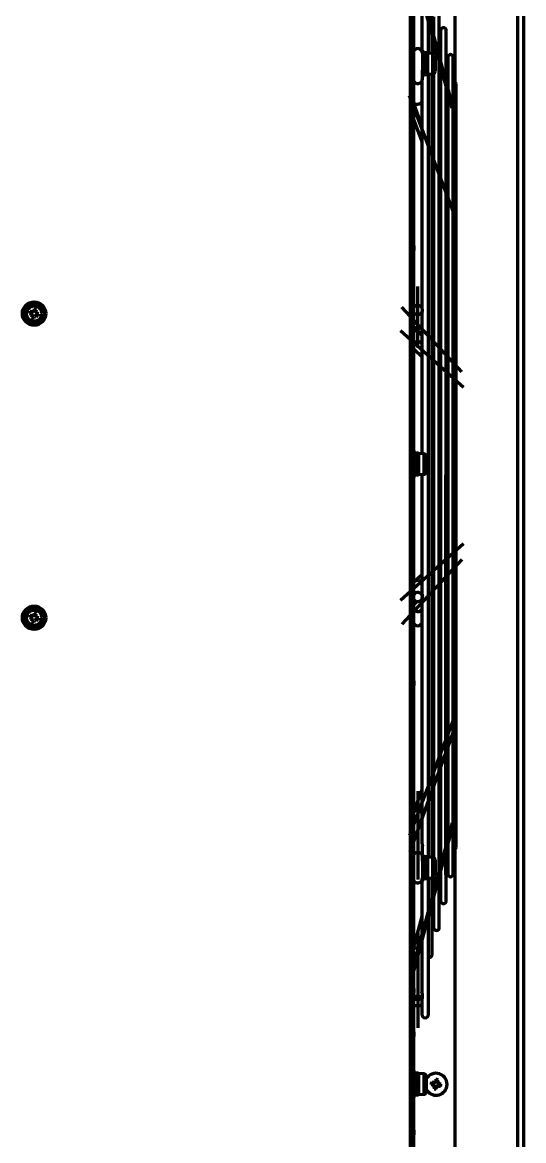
# Model space of a CAD drawing. Header units: millimetres. Extents: x 0 to 31017, y 0 to 21335.
# Drawn here: x 13582.63 to 13604.03, y 19316.2 to 19364 of the extents above; entities that cross this region are included whole.
import ezdxf

# ---------------------------------------------------------------- set-up
doc = ezdxf.new("R2010")
doc.units = ezdxf.units.MM

# ---------------------------------------------------------------- blocks, each defined once
blk = doc.blocks.new('3F機組圖彩色')
at = {"color": 251, "linetype": 'Continuous', "lineweight": 200, "true_color": 0x636466}
for p, q in [((95472.094, -28262.26), (95472.094, -28132.87)), ((95472.344, -28132.87), (95472.344, -28262.26)), ((95467.504, -28147.705), (95467.504, -28258.405)), ((95467.644, -28147.705), (95467.644, -28258.405)), ((95469.404, -28148.325), (95469.404, -28160.221)), ((95468.284, -28158.994), (95468.284, -28153.165)), ((95468.004, -28153.853), (95468.004, -28158.907)), ((95469.289, -28161.153), (95467.571, -28154.752)), ((95469.292, -28161.351), (95467.568, -28155.006)), ((95468.442, -28159.003), (95468.442, -28155.725)), ((95468.742, -28196.375), (95468.742, -28156.875)), ((95468.502, -28157.436), (95468.502, -28159.015)), ((95468.802, -28158.025), (95468.802, -28158.555)), ((95469.042, -28195.225), (95469.042, -28158.025)), ((95468.802, -28158.567), (95468.742, -28158.344)), ((95468.802, -28158.555), (95468.802, -28163.156)), ((95468.104, -28158.942), (95468.024, -28158.942)), ((95468.024, -28158.942), (95468.024, -28159.454)), ((95468.104, -28158.942), (95468.104, -28159.454)), ((95468.234, -28158.982), (95468.104, -28158.982)), ((95468.234, -28158.982), (95468.234, -28159.453)), ((95468.459, -28159.004), (95468.234, -28158.992)), ((95468.442, -28158.769), (95468.502, -28158.992)), ((95468.442, -28158.985), (95468.447, -28159.003)), ((95468.459, -28159.004), (95468.459, -28159.452)), ((95468.564, -28159.114), (95468.564, -28159.45)), ((95469.024, -28159.138), (95469.024, -28176.215)), ((95469.102, -28159.175), (95469.102, -28159.672)), ((95469.342, -28194.075), (95469.342, -28159.175)), ((95468.024, -28159.454), (95468.024, -28159.707)), ((95468.104, -28159.454), (95468.104, -28159.942)), ((95468.234, -28159.453), (95468.234, -28159.902)), ((95468.459, -28159.452), (95468.459, -28159.88)), ((95468.564, -28159.45), (95468.564, -28159.77)), ((95469.102, -28159.684), (95469.042, -28159.461)), ((95468.024, -28160.097), (95468.024, -28159.715)), ((95468.024, -28159.942), (95468.104, -28159.942)), ((95468.104, -28159.902), (95468.234, -28159.902)), ((95468.234, -28159.892), (95468.459, -28159.88)), ((95468.284, -28193.36), (95468.284, -28159.889)), ((95468.442, -28193.368), (95468.442, -28159.881)), ((95468.502, -28159.869), (95468.502, -28162.354)), ((95468.742, -28159.886), (95468.802, -28160.11)), ((95468.742, -28160.089), (95468.802, -28160.31)), ((95469.102, -28159.672), (95469.102, -28163.984)), ((95468.004, -28160.184), (95468.004, -28169.889)), ((95469.464, -28192.925), (95469.464, -28160.325)), ((95469.383, -28165.861), (95467.477, -28160.811)), ((95467.644, -28161.129), (95468.004, -28162.126)), ((95467.644, -28161.819), (95468.004, -28162.773)), ((95468.502, -28162.329), (95468.442, -28162.163)), ((95468.502, -28162.354), (95468.502, -28171.087)), ((95468.802, -28163.161), (95468.742, -28162.995)), ((95468.442, -28163.342), (95468.502, -28163.508)), ((95468.802, -28163.156), (95468.802, -28171.404)), ((95468.442, -28163.934), (95468.502, -28164.093)), ((95469.102, -28163.992), (95469.042, -28163.826)), ((95468.742, -28164.173), (95468.802, -28164.339)), ((95469.102, -28163.984), (95469.102, -28164.033)), ((95469.102, -28164.033), (95469.102, -28171.729)), ((95468.742, -28164.729), (95468.802, -28164.888)), ((95467.66, -28167.225), (95467.66, -28167.425)), ((95467.824, -28171.571), (95467.824, -28168.973)), ((95451.277, -28170.021), (95451.247, -28170.117)), ((95451.247, -28170.117), (95451.324, -28170.14)), ((95451.353, -28170.045), (95451.277, -28170.021)), ((95451.451, -28169.928), (95451.428, -28170.005)), ((95451.547, -28169.957), (95451.451, -28169.928)), ((95451.524, -28170.034), (95451.547, -28169.957)), ((95451.64, -28170.132), (95451.563, -28170.109)), ((95451.611, -28170.228), (95451.64, -28170.132)), ((95469.711, -28172.608), (95467.149, -28169.852)), ((95468.004, -28170.121), (95468.004, -28176.112)), ((95468.024, -28170.02), (95468.024, -28169.973)), ((95451.364, -28170.215), (95451.34, -28170.292)), ((95451.34, -28170.292), (95451.436, -28170.321)), ((95451.436, -28170.321), (95451.459, -28170.244)), ((95451.534, -28170.204), (95451.611, -28170.228)), ((95469.771, -28173.29), (95467.09, -28170.856)), ((95467.672, -28170.709), (95468.004, -28171.065)), ((95468.502, -28171.014), (95468.442, -28170.95)), ((95468.502, -28171.087), (95468.502, -28181.303)), ((95468.004, -28171.415), (95467.963, -28171.378)), ((95468.442, -28171.537), (95468.502, -28171.602)), ((95468.802, -28171.337), (95468.742, -28171.272)), ((95468.802, -28171.404), (95468.802, -28181.027)), ((95469.102, -28171.66), (95469.042, -28171.595)), ((95467.685, -28171.666), (95468.004, -28171.956)), ((95468.502, -28171.868), (95468.442, -28171.814)), ((95468.742, -28171.86), (95468.802, -28171.925)), ((95468.802, -28172.14), (95468.742, -28172.086)), ((95469.102, -28171.729), (95469.102, -28180.758)), ((95468.442, -28172.354), (95468.502, -28172.408)), ((95468.742, -28172.626), (95468.802, -28172.681)), ((95467.724, -28176.055), (95467.644, -28176.055)), ((95467.724, -28176.055), (95467.724, -28176.603)), ((95467.854, -28176.095), (95467.724, -28176.095)), ((95467.854, -28176.095), (95467.854, -28176.599)), ((95468.079, -28176.116), (95467.854, -28176.105)), ((95468.079, -28176.116), (95468.079, -28176.597)), ((95468.184, -28176.226), (95468.184, -28176.586)), ((95467.724, -28176.603), (95467.724, -28177.055)), ((95467.854, -28176.599), (95467.854, -28177.015)), ((95468.079, -28176.597), (95468.079, -28176.993)), ((95468.184, -28176.586), (95468.184, -28176.883)), ((95468.461, -28176.512), (95468.442, -28176.508)), ((95468.442, -28176.556), (95468.452, -28176.558)), ((95468.452, -28176.558), (95468.447, -28176.582)), ((95468.461, -28176.512), (95468.466, -28176.488)), ((95468.746, -28176.617), (95468.742, -28176.636)), ((95468.746, -28176.617), (95468.779, -28176.624)), ((95468.755, -28176.571), (95468.76, -28176.547)), ((95468.788, -28176.577), (95468.755, -28176.571)), ((95468.779, -28176.624), (95468.788, -28176.577)), ((95468.779, -28176.624), (95468.797, -28176.65)), ((95468.788, -28176.577), (95468.802, -28176.568)), ((95467.644, -28177.055), (95467.724, -28177.055)), ((95467.724, -28177.015), (95467.854, -28177.015)), ((95467.854, -28177.005), (95468.079, -28176.993)), ((95468.004, -28176.997), (95468.004, -28182.099)), ((95469.024, -28194.111), (95469.024, -28177.034)), ((95469.771, -28179.959), (95467.09, -28182.393)), ((95469.711, -28180.641), (95467.149, -28183.397)), ((95468.802, -28180.568), (95468.742, -28180.623)), ((95468.502, -28180.841), (95468.442, -28180.895)), ((95468.742, -28181.163), (95468.802, -28181.109)), ((95468.802, -28181.027), (95468.802, -28189.491)), ((95469.042, -28180.891), (95469.102, -28180.836)), ((95469.102, -28180.758), (95469.102, -28188.67)), ((95468.004, -28181.293), (95467.685, -28181.583)), ((95468.442, -28181.435), (95468.502, -28181.381)), ((95468.502, -28181.647), (95468.442, -28181.712)), ((95468.502, -28181.303), (95468.502, -28190.245)), ((95468.802, -28181.324), (95468.742, -28181.389)), ((95468.742, -28181.977), (95468.802, -28181.912)), ((95467.778, -28182.427), (95467.672, -28182.54)), ((95468.004, -28182.322), (95468.004, -28192.77)), ((95468.024, -28182.238), (95468.024, -28182.198)), ((95468.442, -28182.299), (95468.502, -28182.235)), ((95451.277, -28183.021), (95451.247, -28183.117)), ((95451.353, -28183.045), (95451.277, -28183.021)), ((95451.451, -28182.928), (95451.428, -28183.005)), ((95451.547, -28182.957), (95451.451, -28182.928)), ((95451.524, -28183.034), (95451.547, -28182.957)), ((95467.975, -28182.802), (95468.004, -28182.771)), ((95451.247, -28183.117), (95451.324, -28183.14)), ((95451.364, -28183.215), (95451.34, -28183.292)), ((95451.34, -28183.292), (95451.436, -28183.321)), ((95451.436, -28183.321), (95451.459, -28183.244)), ((95451.534, -28183.204), (95451.611, -28183.228)), ((95451.64, -28183.132), (95451.563, -28183.109)), ((95451.611, -28183.228), (95451.64, -28183.132)), ((95467.66, -28185.824), (95467.66, -28186.024)), ((95469.383, -28187.388), (95467.477, -28192.438)), ((95469.37, -28187.927), (95467.491, -28193.134)), ((95468.802, -28188.361), (95468.742, -28188.52)), ((95469.042, -28188.858), (95469.102, -28188.699)), ((95469.102, -28188.67), (95469.102, -28193.372)), ((95468.502, -28189.156), (95468.442, -28189.315)), ((95468.742, -28189.653), (95468.802, -28189.494)), ((95468.802, -28189.491), (95468.802, -28195.225)), ((95468.742, -28190.254), (95468.802, -28190.088)), ((95468.004, -28190.476), (95467.644, -28191.43)), ((95467.824, -28190.537), (95467.824, -28194.307)), ((95468.502, -28190.293), (95468.502, -28193.38)), ((95468.442, -28191.086), (95468.502, -28190.92)), ((95469.292, -28191.898), (95467.568, -28198.243)), ((95469.289, -28192.096), (95467.571, -28198.497)), ((95468.024, -28193.307), (95468.024, -28192.882)), ((95468.802, -28192.939), (95468.742, -28193.16)), ((95469.404, -28193.028), (95469.404, -28213.021)), ((95468.104, -28193.307), (95468.024, -28193.307)), ((95468.024, -28193.534), (95468.024, -28193.307)), ((95468.024, -28193.534), (95468.024, -28194.307)), ((95468.104, -28193.307), (95468.104, -28194.307)), ((95468.234, -28193.347), (95468.104, -28193.347)), ((95468.234, -28193.347), (95468.234, -28194.267)), ((95468.459, -28193.369), (95468.234, -28193.357)), ((95468.459, -28193.369), (95468.459, -28194.245)), ((95468.564, -28193.479), (95468.564, -28194.136)), ((95469.042, -28193.581), (95469.102, -28193.36)), ((95469.042, -28193.788), (95469.102, -28193.565)), ((95469.102, -28193.372), (95469.102, -28194.075)), ((95468.004, -28194.339), (95468.004, -28199.117)), ((95468.024, -28194.307), (95468.104, -28194.307)), ((95468.104, -28194.267), (95468.234, -28194.267)), ((95468.234, -28194.257), (95468.459, -28194.245)), ((95468.284, -28200.085), (95468.284, -28194.255)), ((95468.447, -28194.246), (95468.442, -28194.264)), ((95468.442, -28197.525), (95468.442, -28194.246)), ((95468.502, -28194.234), (95468.502, -28196.375)), ((95468.742, -28194.685), (95468.802, -28194.464)), ((95468.742, -28194.905), (95468.802, -28194.682)), ((95468.004, -28195.877), (95467.644, -28197.202)), ((95468.442, -28195.789), (95468.502, -28195.568)), ((95468.442, -28196.023), (95468.502, -28195.799)), ((95467.824, -28196.58), (95467.824, -28200.65)), ((95467.66, -28198.975), (95467.66, -28199.175)), ((95468.024, -28199.372), (95468.024, -28199.211)), ((95468.004, -28199.396), (95468.004, -28200.085)), ((95467.66, -28200.825), (95467.66, -28201.025)), ((95467.724, -28202.555), (95467.644, -28202.555)), ((95467.724, -28202.555), (95467.724, -28203.103)), ((95467.854, -28202.595), (95467.724, -28202.595)), ((95467.854, -28202.595), (95467.854, -28203.099)), ((95468.079, -28202.616), (95467.854, -28202.605)), ((95468.079, -28202.616), (95468.079, -28203.097)), ((95467.724, -28203.103), (95467.724, -28203.555)), ((95467.854, -28203.099), (95467.854, -28203.515)), ((95468.079, -28203.097), (95468.079, -28203.493)), ((95468.184, -28202.726), (95468.184, -28203.086)), ((95468.184, -28203.086), (95468.184, -28203.383)), ((95468.419, -28203.052), (95468.393, -28203.069)), ((95468.428, -28203.005), (95468.411, -28202.979)), ((95468.428, -28203.005), (95468.419, -28203.052)), ((95468.419, -28203.052), (95468.452, -28203.058)), ((95468.461, -28203.012), (95468.428, -28203.005)), ((95468.452, -28203.058), (95468.447, -28203.082)), ((95468.461, -28203.012), (95468.466, -28202.988)), ((95468.61, -28202.913), (95468.586, -28202.908)), ((95468.616, -28202.88), (95468.599, -28202.853)), ((95468.616, -28202.88), (95468.61, -28202.913)), ((95468.663, -28202.889), (95468.616, -28202.88)), ((95468.656, -28202.922), (95468.663, -28202.889)), ((95468.656, -28202.922), (95468.68, -28202.927)), ((95468.663, -28202.889), (95468.689, -28202.872)), ((95468.746, -28203.117), (95468.741, -28203.141)), ((95468.746, -28203.117), (95468.779, -28203.124)), ((95468.755, -28203.071), (95468.76, -28203.047)), ((95468.788, -28203.077), (95468.755, -28203.071)), ((95468.779, -28203.124), (95468.788, -28203.077)), ((95468.779, -28203.124), (95468.797, -28203.15)), ((95468.788, -28203.077), (95468.815, -28203.06)), ((95467.644, -28203.555), (95467.724, -28203.555)), ((95467.724, -28203.515), (95467.854, -28203.515)), ((95467.854, -28203.505), (95468.079, -28203.493)), ((95468.544, -28203.24), (95468.518, -28203.258)), ((95468.551, -28203.207), (95468.527, -28203.202)), ((95468.551, -28203.207), (95468.544, -28203.24)), ((95468.544, -28203.24), (95468.591, -28203.249)), ((95468.591, -28203.249), (95468.597, -28203.216)), ((95468.591, -28203.249), (95468.608, -28203.276)), ((95468.597, -28203.216), (95468.621, -28203.221)), ((95467.66, -28205.025), (95467.66, -28205.225))]:
    blk.add_line(p, q, dxfattribs=at)
at = {"color": 251, "linetype": 'Continuous', "lineweight": 200, "true_color": 0x636466, "flags": 128}
for points in [[(95467.824, -28170.165), (95467.9, -28170.15), (95467.965, -28170.108), (95468.008, -28170.046), (95468.024, -28169.973), (95468.008, -28169.899), (95467.965, -28169.837), (95467.9, -28169.795), (95467.824, -28169.781), (95467.747, -28169.795), (95467.682, -28169.837), (95467.644, -28169.889)], [(95468.005, -28170.126), (95468.004, -28170.126), (95468.004, -28170.119), (95468.007, -28170.107), (95468.012, -28170.09), (95468.018, -28170.069), (95468.022, -28170.042), (95468.023, -28170.02)], [(95469.042, -28175.146), (95469.085, -28175.137), (95469.102, -28175.131)], [(95469.102, -28175.394), (95469.085, -28175.4), (95469.042, -28175.409)], [(95468.447, -28176.582), (95468.479, -28176.595), (95468.502, -28176.615)], [(95468.502, -28176.487), (95468.489, -28176.49), (95468.466, -28176.488)], [(95469.102, -28177.855), (95469.085, -28177.849), (95469.042, -28177.84)], [(95468.005, -28182.095), (95468.004, -28182.095), (95468.005, -28182.102), (95468.008, -28182.113), (95468.013, -28182.13), (95468.019, -28182.153), (95468.023, -28182.18), (95468.023, -28182.198)], [(95468.024, -28193.307), (95468.008, -28193.252), (95467.965, -28193.205), (95467.9, -28193.174), (95467.824, -28193.163), (95467.747, -28193.174), (95467.682, -28193.205), (95467.644, -28193.244)], [(95467.824, -28199.428), (95467.9, -28199.424), (95467.965, -28199.412), (95468.008, -28199.393), (95468.024, -28199.372), (95468.008, -28199.35), (95467.965, -28199.332), (95467.9, -28199.32), (95467.824, -28199.316), (95467.747, -28199.32), (95467.682, -28199.332), (95467.644, -28199.347)]]:
    blk.add_lwpolyline(points, dxfattribs=at)
at = {"color": 251, "linetype": 'Continuous', "lineweight": 200, "true_color": 0x636466}
for centre, radius in [((95451.444, -28170.125), 0.5), ((95451.444, -28170.125), 0.46), ((95451.444, -28170.125), 0.45), ((95451.444, -28170.125), 0.438), ((95451.444, -28170.125), 0.328), ((95451.444, -28183.125), 0.5), ((95451.444, -28183.125), 0.46), ((95451.444, -28183.125), 0.45), ((95451.444, -28183.125), 0.438), ((95451.444, -28183.125), 0.328)]:
    blk.add_circle(centre, radius, dxfattribs=at)
for centre, radius, start, end in [((95468.922, -28158.025), 0.12, 0, 180), ((95467.824, -28158.994), 0.2, 25.8449, 154.1551), ((95467.824, -28158.997), 0.2, 0, 154.1551), ((95468.454, -28159.114), 0.11, 0, 87), ((95469.222, -28159.175), 0.12, 0, 180), ((95467.824, -28160.097), 0.2, 205.8449, 0), ((95468.454, -28159.77), 0.11, 273, 0), ((95469.344, -28160.325), 0.12, 0, 90.6719), ((95467.299, -28167.325), 0.375, 15.466, 23.0739), ((95467.299, -28167.325), 0.375, 336.9261, 344.534), ((95451.306, -28170.198), 0.06, 343.0162, 73.0162), ((95451.371, -28169.987), 0.06, 253.0162, 343.0162), ((95451.581, -28170.051), 0.06, 163.0162, 253.0162), ((95467.822, -28169.964), 0.201, 207.4088, 270.5323), ((95451.517, -28170.262), 0.06, 73.0162, 163.0162), ((95467.822, -28171.017), 0.199, 102.6867, 153.1339), ((95468.074, -28176.226), 0.11, 0, 87), ((95468.604, -28176.565), 0.47, 102.4601, 110.0854), ((95468.604, -28176.565), 0.47, 65.0051, 72.8498), ((95467.549, -28181.797), 5.387, 80.1985, 80.4544), ((95468.427, -28176.682), 0.126, 53.4935, 78.6774), ((95468.486, -28176.388), 0.126, 258.6774, 277.3814), ((95469.614, -28171.59), 5.126, 260.1928, 260.8195), ((95468.78, -28176.447), 0.126, 252.5162, 258.6774), ((95468.721, -28176.741), 0.126, 78.6774, 80.4445), ((95467.638, -28181.474), 5.053, 76.6744, 77.1647), ((95463.073, -28175.456), 5.847, 348.215, 348.487), ((95468.604, -28176.565), 0.47, 348.6774, 21.0646), ((95468.604, -28176.565), 0.47, 338.9354, 348.6774), ((95468.074, -28176.883), 0.11, 273, 0), ((95468.604, -28176.565), 0.47, 249.9146, 257.5399), ((95468.604, -28176.565), 0.47, 287.1502, 294.9949), ((95467.823, -28182.243), 0.201, 1.6192, 153.2476), ((95467.823, -28182.233), 0.201, 206.5473, 358.5864), ((95451.371, -28182.987), 0.06, 253.0162, 343.0162), ((95451.581, -28183.051), 0.06, 163.0162, 253.0162), ((95451.306, -28183.198), 0.06, 343.0162, 73.0162), ((95451.517, -28183.262), 0.06, 73.0162, 163.0162), ((95467.824, -28183.266), 0.203, 207.5415, 332.4585), ((95467.299, -28185.924), 0.375, 15.466, 23.0739), ((95467.299, -28185.924), 0.375, 336.9261, 344.534), ((95469.544, -28192.577), 1.551, 186.9128, 191.3248), ((95469.344, -28192.925), 0.12, 269.3281, 0), ((95468.454, -28193.479), 0.11, 0, 87), ((95469.222, -28194.075), 0.12, 180, 0), ((95467.824, -28194.255), 0.2, 205.8449, 0), ((95468.454, -28194.136), 0.11, 273, 0), ((95468.922, -28195.225), 0.12, 180, 0), ((95468.622, -28196.375), 0.12, 180, 0), ((95468.322, -28197.525), 0.12, 251.2399, 0), ((95467.299, -28199.075), 0.375, 15.466, 23.0739), ((95467.299, -28199.075), 0.375, 336.9261, 344.534), ((95465.494, -28199.668), 2.571, 10.2497, 12.4701), ((95467.802, -28199.025), 0.404, 246.9533, 273.0931), ((95467.824, -28199.156), 0.546, 250.7392, 289.2608), ((95468.144, -28200.085), 0.14, 180, 0), ((95467.299, -28200.925), 0.375, 15.466, 23.0739), ((95467.299, -28200.925), 0.375, 336.9261, 344.534), ((95468.074, -28202.726), 0.11, 0, 87), ((95468.604, -28203.065), 0.47, 348.6774, 153.3313), ((95473.948, -28204.135), 5.657, 168.2107, 169.1432), ((95469.583, -28198.1), 5.11, 256.5333, 257.1619), ((95467.597, -28208.012), 5.098, 80.1918, 80.8219), ((95468.424, -28203.184), 0.105, 350.182, 77.1726), ((95468.427, -28203.182), 0.126, 348.6774, 78.6774), ((95468.486, -28202.888), 0.126, 258.6774, 348.6774), ((95468.484, -28202.885), 0.105, 260.1822, 347.1727), ((95473.58, -28204.046), 5.122, 166.5346, 167.1618), ((95468.721, -28203.241), 0.126, 78.6774, 168.6774), ((95467.532, -28208.415), 5.663, 78.2118, 79.1434), ((95468.723, -28203.244), 0.105, 80.1822, 167.1727), ((95468.78, -28202.947), 0.126, 168.6774, 258.6774), ((95468.783, -28202.945), 0.105, 170.1822, 257.1722), ((95463.628, -28202.054), 5.127, 350.1929, 350.8195), ((95469.61, -28198.117), 5.098, 260.1918, 260.8219), ((95467.628, -28208.015), 5.095, 76.5327, 77.1632), ((95463.259, -28201.994), 5.657, 348.2107, 349.1432), ((95468.074, -28203.383), 0.11, 273, 0), ((95468.604, -28203.065), 0.47, 206.6687, 348.6774), ((95473.581, -28204.076), 5.128, 170.193, 170.8194), ((95469.675, -28197.714), 5.663, 258.2118, 259.1434), ((95463.627, -28202.083), 5.122, 346.5346, 347.1618), ((95467.299, -28205.125), 0.375, 15.466, 23.0739), ((95467.299, -28205.125), 0.375, 336.9261, 344.534)]:
    blk.add_arc(centre, radius, start, end, dxfattribs=at)
for centre, major_axis, ratio, start_param, end_param in [((95469.024, -28160.163), (-0.2, -0.026), 0.233007, 1.633164, 1.94391), ((95467.824, -28161.038), (-0.199, -0.035), 0.679854, 0.33273, 2.572165), ((95467.824, -28161.73), (-0.198, -0.036), 0.711459, 4.656348, 5.702984), ((95469.024, -28164.364), (-0.199, -0.035), 0.679854, 1.545543, 1.856289), ((95467.824, -28170.578), (-0.187, -0.074), 0.946414, 0.09502, 2.334456), ((95467.824, -28171.522), (-0.184, -0.082), 0.958653, 3.543005, 5.430694), ((95467.824, -28171.522), (-0.184, -0.082), 0.958653, 0.049666, 0.401413), ((95469.024, -28171.869), (-0.187, -0.074), 0.946414, 1.307834, 1.61858), ((95469.024, -28180.637), (-0.184, 0.082), 0.958653, 4.70996, 5.020706), ((95467.824, -28181.727), (-0.184, 0.082), 0.958653, 3.994084, 6.23352), ((95467.824, -28182.671), (-0.187, 0.074), 0.946414, 5.927127, 6.188165), ((95467.824, -28182.671), (-0.187, 0.074), 0.946414, 0.807137, 2.785534), ((95469.024, -28188.341), (-0.198, 0.036), 0.711459, 4.43767, 4.748416), ((95467.824, -28191.519), (-0.198, 0.036), 0.711459, 3.721794, 5.96123), ((95469.024, -28192.887), (-0.2, 0.027), 0.276129, 4.345387, 4.656133), ((95467.824, -28197.302), (-0.2, 0.027), 0.276129, 3.629511, 5.868947)]:
    blk.add_ellipse(centre, major_axis=major_axis, ratio=ratio, start_param=start_param, end_param=end_param, dxfattribs=at)

msp = doc.modelspace()

# ---------------------------------------------------------------- block references
at = {"color": 251, "lineweight": 200, "true_color": 0x636466}
msp.add_blockref('3F機組圖彩色', (-81868.318, 47521.673), dxfattribs=at)

doc.saveas('drawing.dxf')
